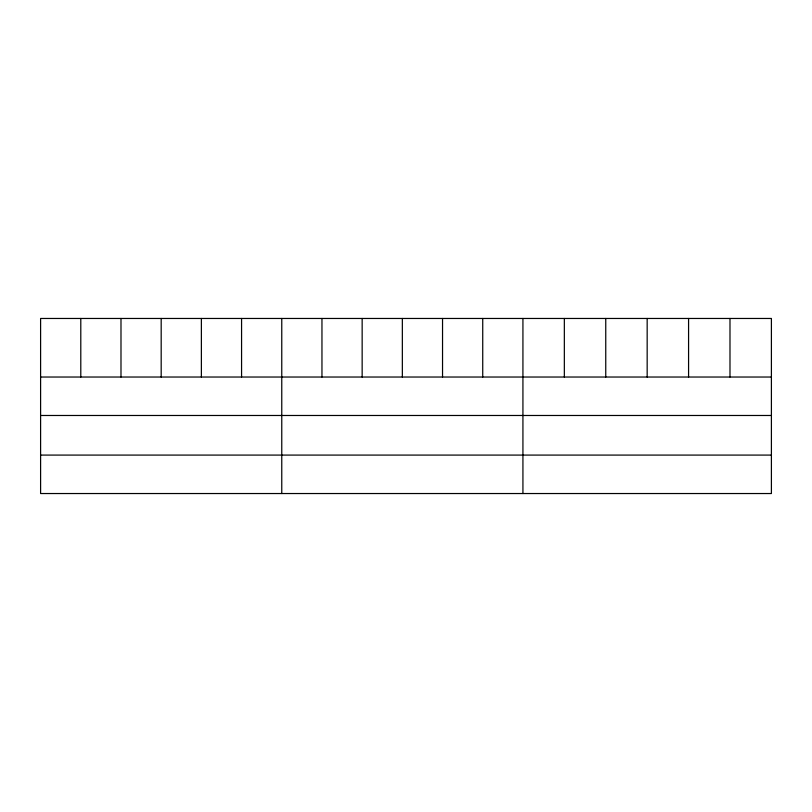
<?xml version="1.0" encoding="UTF-8"?>
<svg xmlns="http://www.w3.org/2000/svg" width="812" height="812" viewBox="0 0 812 812"><rect width="100%" height="100%" fill="white"/><g stroke="black" fill="none" stroke-linecap="round" stroke-linejoin="round"><path stroke-width="1.22" d="M771.4 415.48L771.4 318.466L40.6 318.466L40.6 493.534L771.4 493.534L771.4 415.48L40.6 415.48M40.6 377.032L771.4 377.032M40.6 455.085L771.4 455.085M729.988 318.466L729.988 377.032M688.576 318.466L688.576 377.032M647.164 318.466L647.164 377.032M605.752 318.466L605.752 377.032M564.34 318.466L564.34 377.032M522.928 318.466L522.928 493.534M482.734 318.466L482.734 377.032M442.54 318.466L442.54 377.032M402.346 318.466L402.346 377.032M362.152 318.466L362.152 377.032M321.958 318.466L321.958 377.032M281.764 318.466L281.764 493.534M241.57 318.466L241.57 377.032M201.376 318.466L201.376 377.032M161.182 318.466L161.182 377.032M120.988 318.466L120.988 377.032M80.794 318.466L80.794 377.032"/></g></svg>
